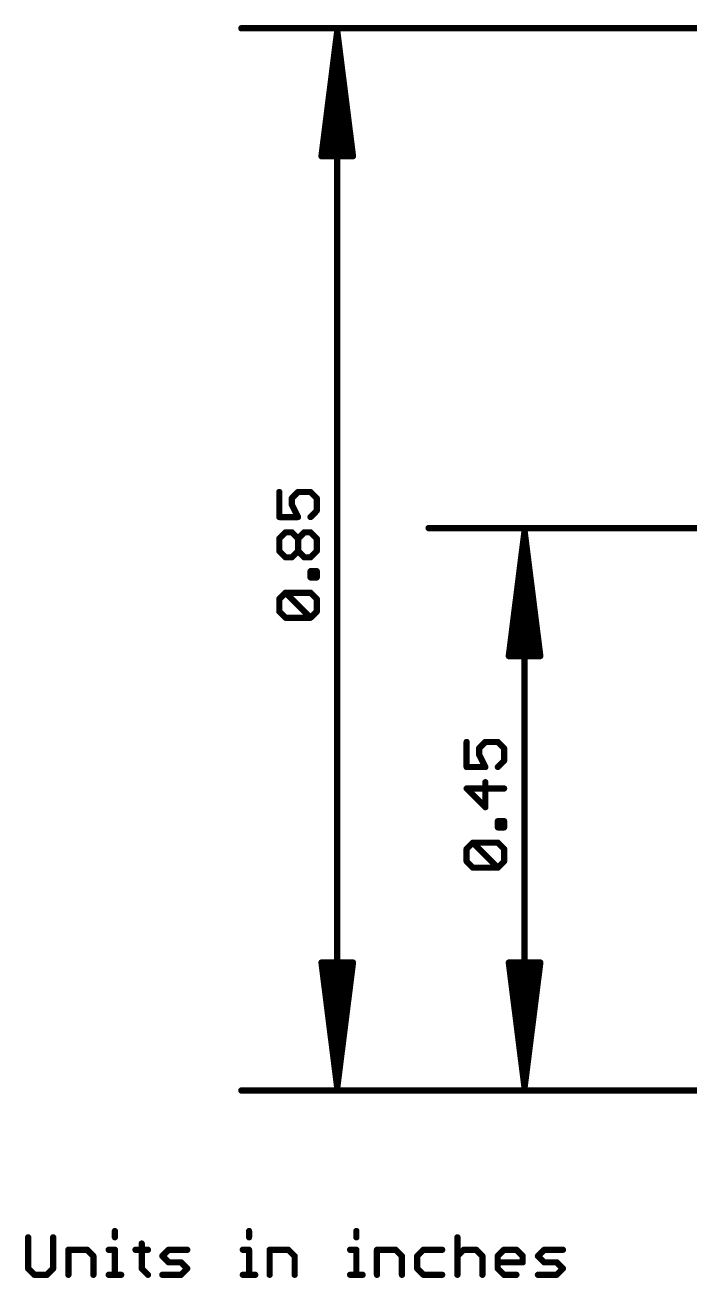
# Model space of a CAD drawing. Extents: x -47 to 60, y -34 to 22.
# Drawn here: x -13.97 to -0.45, y -3.81 to 21.66 of the extents above; entities that cross this region are included whole.
import ezdxf

# ---------------------------------------------------------------- set-up
doc = ezdxf.new("R2010")
doc.units = 0
doc.layers.add('47', color=253, linetype='CONTINUOUS')

msp = doc.modelspace()

# ---------------------------------------------------------------- linework, layer by layer
at = {"layer": '47'}
for points, const_width in [([(0, 21.59), (-9.57, 21.59)], 0.13), ([(-7.62, 21.525), (-7.9392, 18.99)], 0.13), ([(-7.62, 21.525), (-7.88, 18.99)], 0.13), ([(-7.62, 21.525), (-7.75, 18.99)], 0.13), ([(-7.62, 21.525), (-7.62, 0.065)], 0.13), ([(-7.3008, 18.99), (-7.62, 21.525)], 0.13), ([(-7.49, 18.99), (-7.62, 21.525)], 0.13), ([(-7.36, 18.99), (-7.62, 21.525)], 0.13), ([(-7.9392, 18.99), (-7.3008, 18.99)], 0.13), ([(-8.7984, 12.1638), (-8.7984, 11.6553)], 0.127), ([(-8.5442, 12.0366), (-8.4171, 12.1638)], 0.127), ([(-8.4171, 12.1638), (-8.1629, 12.1638)], 0.127), ([(-8.1629, 12.1638), (-8.0358, 12.0366)], 0.127), ([(-8.5442, 11.9095), (-8.5442, 12.0366)], 0.127), ([(-8.4171, 11.6553), (-8.5442, 11.9095)], 0.127), ([(-8.0358, 12.0366), (-8.0358, 11.7824)], 0.127), ([(-8.7984, 11.6553), (-8.4171, 11.6553)], 0.127), ([(-8.0358, 11.7824), (-8.1629, 11.6553)], 0.127), ([(6.35, 11.43), (-5.76, 11.43)], 0.13), ([(-8.7984, 11.2181), (-8.6713, 11.3452)], 0.127), ([(-8.7984, 10.9639), (-8.7984, 11.2181)], 0.127), ([(-8.6713, 11.3452), (-8.5442, 11.3452)], 0.127), ([(-8.5442, 11.3452), (-8.4171, 11.2181)], 0.127), ([(-8.4171, 11.2181), (-8.29, 11.3452)], 0.127), ([(-8.4171, 10.9639), (-8.4171, 11.2181)], 0.127), ([(-8.29, 11.3452), (-8.1629, 11.3452)], 0.127), ([(-8.1629, 11.3452), (-8.0358, 11.2181)], 0.127), ([(-8.0358, 11.2181), (-8.0358, 10.9639)], 0.127), ([(-3.81, 11.365), (-4.1292, 8.83)], 0.13), ([(-3.81, 11.365), (-4.07, 8.83)], 0.13), ([(-3.81, 11.365), (-3.94, 8.83)], 0.13), ([(-3.81, 11.365), (-3.81, 0.065)], 0.13), ([(-3.4908, 8.83), (-3.81, 11.365)], 0.13), ([(-3.68, 8.83), (-3.81, 11.365)], 0.13), ([(-3.55, 8.83), (-3.81, 11.365)], 0.13), ([(-8.6713, 10.8367), (-8.7984, 10.9639)], 0.127), ([(-8.4171, 10.9639), (-8.5442, 10.8367)], 0.127), ([(-8.29, 10.8367), (-8.4171, 10.9639)], 0.127), ([(-8.0358, 10.9639), (-8.1629, 10.8367)], 0.127), ([(-8.5442, 10.8367), (-8.6713, 10.8367)], 0.127), ([(-8.1629, 10.8367), (-8.29, 10.8367)], 0.127), ([(-8.1629, 10.4275), (-8.1629, 10.5546)], 0.127), ([(-8.1629, 10.5546), (-8.0358, 10.5546)], 0.127), ([(-8.0358, 10.4275), (-8.1629, 10.4275)], 0.127), ([(-8.0358, 10.5546), (-8.0358, 10.4275)], 0.127), ([(-8.7984, 9.9902), (-8.6713, 10.1173)], 0.127), ([(-8.7984, 9.736), (-8.7984, 9.9902)], 0.127), ([(-8.6713, 10.1173), (-8.1629, 10.1173)], 0.127), ([(-8.1629, 9.6089), (-8.6713, 10.1173)], 0.127), ([(-8.1629, 10.1173), (-8.0358, 9.9902)], 0.127), ([(-8.0358, 9.9902), (-8.0358, 9.736)], 0.127), ([(-8.6713, 9.6089), (-8.7984, 9.736)], 0.127), ([(-8.0358, 9.736), (-8.1629, 9.6089)], 0.127), ([(-8.1629, 9.6089), (-8.6713, 9.6089)], 0.127), ([(-4.1292, 8.83), (-3.4908, 8.83)], 0.13), ([(-4.9884, 7.0838), (-4.9884, 6.5753)], 0.127), ([(-4.7342, 6.9566), (-4.6071, 7.0838)], 0.127), ([(-4.6071, 7.0838), (-4.3529, 7.0838)], 0.127), ([(-4.3529, 7.0838), (-4.2258, 6.9566)], 0.127), ([(-4.7342, 6.8295), (-4.7342, 6.9566)], 0.127), ([(-4.6071, 6.5753), (-4.7342, 6.8295)], 0.127), ([(-4.2258, 6.9566), (-4.2258, 6.7024)], 0.127), ([(-4.9884, 6.5753), (-4.6071, 6.5753)], 0.127), ([(-4.2258, 6.7024), (-4.3529, 6.5753)], 0.127), ([(-4.2258, 6.1381), (-4.9884, 6.1381)], 0.127), ([(-4.9884, 6.1381), (-4.6071, 5.7567)], 0.127), ([(-4.6071, 5.7567), (-4.6071, 6.2652)], 0.127), ([(-4.3529, 5.3475), (-4.3529, 5.4746)], 0.127), ([(-4.3529, 5.4746), (-4.2258, 5.4746)], 0.127), ([(-4.2258, 5.3475), (-4.3529, 5.3475)], 0.127), ([(-4.2258, 5.4746), (-4.2258, 5.3475)], 0.127), ([(-4.9884, 4.9102), (-4.8613, 5.0373)], 0.127), ([(-4.8613, 5.0373), (-4.3529, 5.0373)], 0.127), ([(-4.3529, 4.5289), (-4.8613, 5.0373)], 0.127), ([(-4.3529, 5.0373), (-4.2258, 4.9102)], 0.127), ([(-4.9884, 4.656), (-4.9884, 4.9102)], 0.127), ([(-4.2258, 4.9102), (-4.2258, 4.656)], 0.127), ([(-4.8613, 4.5289), (-4.9884, 4.656)], 0.127), ([(-4.3529, 4.5289), (-4.8613, 4.5289)], 0.127), ([(-4.2258, 4.656), (-4.3529, 4.5289)], 0.127), ([(-7.62, 0.065), (-7.9392, 2.6)], 0.13), ([(-7.9392, 2.6), (-7.3008, 2.6)], 0.13), ([(-7.62, 0.065), (-7.88, 2.6)], 0.13), ([(-7.62, 0.065), (-7.75, 2.6)], 0.13), ([(-7.3008, 2.6), (-7.62, 0.065)], 0.13), ([(-7.49, 2.6), (-7.62, 0.065)], 0.13), ([(-7.36, 2.6), (-7.62, 0.065)], 0.13), ([(-3.81, 0.065), (-4.1292, 2.6)], 0.13), ([(-4.1292, 2.6), (-3.4908, 2.6)], 0.13), ([(-3.81, 0.065), (-4.07, 2.6)], 0.13), ([(-3.81, 0.065), (-3.94, 2.6)], 0.13), ([(-3.4908, 2.6), (-3.81, 0.065)], 0.13), ([(-3.68, 2.6), (-3.81, 0.065)], 0.13), ([(-3.55, 2.6), (-3.81, 0.065)], 0.13), ([(0, 0), (-9.57, 0)], 0.13), ([(6.35, 0), (-5.76, 0)], 0.13), ([(-12.1422, -2.8567), (-12.1422, -2.9839)], 0.127), ([(-9.4136, -2.8567), (-9.4136, -2.9839)], 0.127), ([(-7.2308, -2.8567), (-7.2308, -2.9839)], 0.127), ([(-13.9065, -2.9839), (-13.9065, -3.6194)], 0.127), ([(-13.3981, -3.6194), (-13.3981, -2.9839)], 0.127), ([(-11.5965, -3.111), (-11.5965, -3.6194)], 0.127), ([(-5.175, -2.9839), (-5.175, -3.7465)], 0.127), ([(-13.0879, -3.7465), (-13.0879, -3.2381)], 0.127), ([(-13.0879, -3.2381), (-12.7066, -3.2381)], 0.127), ([(-12.7066, -3.2381), (-12.5795, -3.3652)], 0.127), ([(-12.5795, -3.3652), (-12.5795, -3.7465)], 0.127), ([(-12.2693, -3.2381), (-12.1422, -3.2381)], 0.127), ([(-12.1422, -3.2381), (-12.1422, -3.7465)], 0.127), ([(-11.7236, -3.2381), (-11.4694, -3.2381)], 0.127), ([(-11.1779, -3.3652), (-11.0508, -3.2381)], 0.127), ([(-11.0508, -3.4923), (-11.1779, -3.3652)], 0.127), ([(-11.0508, -3.2381), (-10.6695, -3.2381)], 0.127), ([(-9.5408, -3.2381), (-9.4136, -3.2381)], 0.127), ([(-9.4136, -3.2381), (-9.4136, -3.7465)], 0.127), ([(-8.995, -3.7465), (-8.995, -3.2381)], 0.127), ([(-8.995, -3.2381), (-8.6137, -3.2381)], 0.127), ([(-8.6137, -3.2381), (-8.4866, -3.3652)], 0.127), ([(-8.4866, -3.3652), (-8.4866, -3.7465)], 0.127), ([(-7.3579, -3.2381), (-7.2308, -3.2381)], 0.127), ([(-7.2308, -3.2381), (-7.2308, -3.7465)], 0.127), ([(-6.8122, -3.7465), (-6.8122, -3.2381)], 0.127), ([(-6.8122, -3.2381), (-6.4308, -3.2381)], 0.127), ([(-6.4308, -3.2381), (-6.3037, -3.3652)], 0.127), ([(-6.3037, -3.3652), (-6.3037, -3.7465)], 0.127), ([(-5.8665, -3.2381), (-5.9936, -3.3652)], 0.127), ([(-5.9936, -3.3652), (-5.9936, -3.6194)], 0.127), ([(-5.4851, -3.2381), (-5.8665, -3.2381)], 0.127), ([(-5.175, -3.3652), (-5.0479, -3.2381)], 0.127), ([(-5.0479, -3.2381), (-4.7937, -3.2381)], 0.127), ([(-4.7937, -3.2381), (-4.6666, -3.3652)], 0.127), ([(-4.6666, -3.3652), (-4.6666, -3.7465)], 0.127), ([(-4.3564, -3.3652), (-4.2293, -3.2381)], 0.127), ([(-4.3564, -3.6194), (-4.3564, -3.3652)], 0.127), ([(-4.2293, -3.2381), (-3.9751, -3.2381)], 0.127), ([(-3.9751, -3.2381), (-3.848, -3.3652)], 0.127), ([(-3.848, -3.3652), (-3.848, -3.4923)], 0.127), ([(-3.5378, -3.3652), (-3.4107, -3.2381)], 0.127), ([(-3.4107, -3.4923), (-3.5378, -3.3652)], 0.127), ([(-3.4107, -3.2381), (-3.0294, -3.2381)], 0.127), ([(-13.9065, -3.6194), (-13.7794, -3.7465)], 0.127), ([(-13.5252, -3.7465), (-13.3981, -3.6194)], 0.127), ([(-11.5965, -3.6194), (-11.4694, -3.7465)], 0.127), ([(-10.7966, -3.4923), (-11.0508, -3.4923)], 0.127), ([(-10.6695, -3.6194), (-10.7966, -3.4923)], 0.127), ([(-10.7966, -3.7465), (-10.6695, -3.6194)], 0.127), ([(-5.9936, -3.6194), (-5.8665, -3.7465)], 0.127), ([(-3.848, -3.4923), (-4.3564, -3.4923)], 0.127), ([(-4.2293, -3.7465), (-4.3564, -3.6194)], 0.127), ([(-3.1565, -3.4923), (-3.4107, -3.4923)], 0.127), ([(-3.0294, -3.6194), (-3.1565, -3.4923)], 0.127), ([(-3.1565, -3.7465), (-3.0294, -3.6194)], 0.127), ([(-13.7794, -3.7465), (-13.5252, -3.7465)], 0.127), ([(-12.2693, -3.7465), (-12.0151, -3.7465)], 0.127), ([(-11.1779, -3.7465), (-10.7966, -3.7465)], 0.127), ([(-9.5408, -3.7465), (-9.2865, -3.7465)], 0.127), ([(-7.3579, -3.7465), (-7.1037, -3.7465)], 0.127), ([(-5.8665, -3.7465), (-5.4851, -3.7465)], 0.127), ([(-3.9751, -3.7465), (-4.2293, -3.7465)], 0.127), ([(-3.5378, -3.7465), (-3.1565, -3.7465)], 0.127)]:
    msp.add_lwpolyline(points, dxfattribs=dict(at, const_width=const_width))
for points, const_width in [([(-9.57, 21.6225, 1), (-9.57, 21.5575)], 0.065), ([(-7.5875, 21.525, 1), (-7.6525, 21.525)], 0.065), ([(-7.5878, 21.5291, 1), (-7.6522, 21.5209)], 0.065), ([(-7.5875, 21.5233, 1), (-7.6525, 21.5267)], 0.065), ([(-7.5875, 21.5267, 1), (-7.6525, 21.5233)], 0.065), ([(-7.5877, 21.5283, 1), (-7.6523, 21.5217)], 0.065), ([(-7.5877, 21.5217, 1), (-7.6523, 21.5283)], 0.065), ([(-7.5878, 21.5209, 1), (-7.6522, 21.5291)], 0.065), ([(-7.9715, 18.9941, 1), (-7.907, 18.9859)], 0.065), ([(-7.9392, 19.0225, 1), (-7.9392, 18.9575)], 0.065), ([(-7.9123, 18.9933, 1), (-7.8477, 18.9867)], 0.065), ([(-7.7825, 18.9917, 1), (-7.7175, 18.9883)], 0.065), ([(-7.5225, 18.9883, 1), (-7.4575, 18.9917)], 0.065), ([(-7.3923, 18.9867, 1), (-7.3277, 18.9933)], 0.065), ([(-7.333, 18.9859, 1), (-7.2685, 18.9941)], 0.065), ([(-7.3008, 18.9575, 1), (-7.3008, 19.0225)], 0.065), ([(-8.7667, 12.1638, 1), (-8.8302, 12.1638)], 0.0635), ([(-8.4171, 12.1955, 1), (-8.4171, 12.132)], 0.0635), ([(-8.3946, 12.1413, 1), (-8.4395, 12.1862)], 0.0635), ([(-8.1404, 12.1862, 1), (-8.1853, 12.1413)], 0.0635), ([(-8.1629, 12.132, 1), (-8.1629, 12.1955)], 0.0635), ([(-8.5124, 12.0366, 1), (-8.5759, 12.0366)], 0.0635), ([(-8.5158, 11.9237, 1), (-8.5726, 11.8953)], 0.0635), ([(-8.5666, 12.0591, 1), (-8.5217, 12.0142)], 0.0635), ([(-8.004, 12.0366, 1), (-8.0675, 12.0366)], 0.0635), ([(-8.0582, 12.0142, 1), (-8.0133, 12.0591)], 0.0635), ([(-8.7984, 11.6871, 1), (-8.7984, 11.6236)], 0.0635), ([(-8.5759, 11.9095, 1), (-8.5124, 11.9095)], 0.0635), ([(-8.4171, 11.6236, 1), (-8.4171, 11.6871)], 0.0635), ([(-8.0675, 11.7824, 1), (-8.004, 11.7824)], 0.0635), ([(-8.0133, 11.76, 1), (-8.0582, 11.8049)], 0.0635), ([(-8.8302, 11.6553, 1), (-8.7667, 11.6553)], 0.0635), ([(-8.4455, 11.6411, 1), (-8.3887, 11.6695)], 0.0635), ([(-8.1853, 11.6778, 1), (-8.1404, 11.6329)], 0.0635), ([(-5.76, 11.4625, 1), (-5.76, 11.3975)], 0.065), ([(-8.7667, 11.2181, 1), (-8.8302, 11.2181)], 0.0635), ([(-8.8209, 11.2405, 1), (-8.7759, 11.1956)], 0.0635), ([(-8.6713, 11.3769, 1), (-8.6713, 11.3134)], 0.0635), ([(-8.6488, 11.3227, 1), (-8.6937, 11.3676)], 0.0635), ([(-8.5217, 11.3676, 1), (-8.5666, 11.3227)], 0.0635), ([(-8.5442, 11.3134, 1), (-8.5442, 11.3769)], 0.0635), ([(-8.3853, 11.2181, 1), (-8.4488, 11.2181)], 0.0635), ([(-8.4395, 11.2405, 1), (-8.3946, 11.1956)], 0.0635), ([(-8.4395, 11.1956, 1), (-8.3946, 11.2405)], 0.0635), ([(-8.29, 11.3769, 1), (-8.29, 11.3134)], 0.0635), ([(-8.2675, 11.3227, 1), (-8.3124, 11.3676)], 0.0635), ([(-8.1404, 11.3676, 1), (-8.1853, 11.3227)], 0.0635), ([(-8.1629, 11.3134, 1), (-8.1629, 11.3769)], 0.0635), ([(-8.004, 11.2181, 1), (-8.0675, 11.2181)], 0.0635), ([(-8.0582, 11.1956, 1), (-8.0133, 11.2405)], 0.0635), ([(-3.7775, 11.365, 1), (-3.8425, 11.365)], 0.065), ([(-3.7778, 11.3691, 1), (-3.8422, 11.3609)], 0.065), ([(-3.7775, 11.3633, 1), (-3.8425, 11.3667)], 0.065), ([(-3.7775, 11.3667, 1), (-3.8425, 11.3633)], 0.065), ([(-3.7777, 11.3683, 1), (-3.8423, 11.3617)], 0.065), ([(-3.7777, 11.3617, 1), (-3.8423, 11.3683)], 0.065), ([(-3.7778, 11.3609, 1), (-3.8422, 11.3691)], 0.065), ([(-8.7759, 10.9863, 1), (-8.8209, 10.9414)], 0.0635), ([(-8.8302, 10.9639, 1), (-8.7667, 10.9639)], 0.0635), ([(-8.3946, 10.9863, 1), (-8.4395, 10.9414)], 0.0635), ([(-8.4488, 10.9639, 1), (-8.3853, 10.9639)], 0.0635), ([(-8.3946, 10.9414, 1), (-8.4395, 10.9863)], 0.0635), ([(-8.0675, 10.9639, 1), (-8.004, 10.9639)], 0.0635), ([(-8.0133, 10.9414, 1), (-8.0582, 10.9863)], 0.0635), ([(-8.6713, 10.8685, 1), (-8.6713, 10.805)], 0.0635), ([(-8.6937, 10.8143, 1), (-8.6488, 10.8592)], 0.0635), ([(-8.5666, 10.8592, 1), (-8.5217, 10.8143)], 0.0635), ([(-8.5442, 10.805, 1), (-8.5442, 10.8685)], 0.0635), ([(-8.29, 10.8685, 1), (-8.29, 10.805)], 0.0635), ([(-8.3124, 10.8143, 1), (-8.2675, 10.8592)], 0.0635), ([(-8.1853, 10.8592, 1), (-8.1404, 10.8143)], 0.0635), ([(-8.1629, 10.805, 1), (-8.1629, 10.8685)], 0.0635), ([(-8.1629, 10.5863, 1), (-8.1629, 10.5228)], 0.0635), ([(-8.1629, 10.4592, 1), (-8.1629, 10.3957)], 0.0635), ([(-8.1311, 10.5546, 1), (-8.1946, 10.5546)], 0.0635), ([(-8.1946, 10.4275, 1), (-8.1311, 10.4275)], 0.0635), ([(-8.004, 10.5546, 1), (-8.0675, 10.5546)], 0.0635), ([(-8.0675, 10.4275, 1), (-8.004, 10.4275)], 0.0635), ([(-8.0358, 10.5228, 1), (-8.0358, 10.5863)], 0.0635), ([(-8.0358, 10.3957, 1), (-8.0358, 10.4592)], 0.0635), ([(-8.7667, 9.9902, 1), (-8.8302, 9.9902)], 0.0635), ([(-8.8209, 10.0127, 1), (-8.7759, 9.9678)], 0.0635), ([(-8.6713, 10.1491, 1), (-8.6713, 10.0856)], 0.0635), ([(-8.6488, 10.1398, 1), (-8.6937, 10.0949)], 0.0635), ([(-8.6488, 10.0949, 1), (-8.6937, 10.1398)], 0.0635), ([(-8.1404, 10.1398, 1), (-8.1853, 10.0949)], 0.0635), ([(-8.1629, 10.0856, 1), (-8.1629, 10.1491)], 0.0635), ([(-8.004, 9.9902, 1), (-8.0675, 9.9902)], 0.0635), ([(-8.0582, 9.9678, 1), (-8.0133, 10.0127)], 0.0635), ([(-8.7759, 9.7584, 1), (-8.8209, 9.7135)], 0.0635), ([(-8.8302, 9.736, 1), (-8.7667, 9.736)], 0.0635), ([(-8.0675, 9.736, 1), (-8.004, 9.736)], 0.0635), ([(-8.0133, 9.7135, 1), (-8.0582, 9.7584)], 0.0635), ([(-8.6713, 9.6406, 1), (-8.6713, 9.5771)], 0.0635), ([(-8.6937, 9.5864, 1), (-8.6488, 9.6313)], 0.0635), ([(-8.1853, 9.6313, 1), (-8.1404, 9.5864)], 0.0635), ([(-8.1853, 9.5864, 1), (-8.1404, 9.6313)], 0.0635), ([(-8.1629, 9.5771, 1), (-8.1629, 9.6406)], 0.0635), ([(-4.1615, 8.8341, 1), (-4.097, 8.8259)], 0.065), ([(-4.1292, 8.8625, 1), (-4.1292, 8.7975)], 0.065), ([(-4.1023, 8.8333, 1), (-4.0377, 8.8267)], 0.065), ([(-3.9725, 8.8317, 1), (-3.9075, 8.8283)], 0.065), ([(-3.7125, 8.8283, 1), (-3.6475, 8.8317)], 0.065), ([(-3.5823, 8.8267, 1), (-3.5177, 8.8333)], 0.065), ([(-3.523, 8.8259, 1), (-3.4585, 8.8341)], 0.065), ([(-3.4908, 8.7975, 1), (-3.4908, 8.8625)], 0.065), ([(-4.9567, 7.0838, 1), (-5.0202, 7.0838)], 0.0635), ([(-4.6071, 7.1155, 1), (-4.6071, 7.052)], 0.0635), ([(-4.5846, 7.0613, 1), (-4.6295, 7.1062)], 0.0635), ([(-4.3304, 7.1062, 1), (-4.3753, 7.0613)], 0.0635), ([(-4.3529, 7.052, 1), (-4.3529, 7.1155)], 0.0635), ([(-4.7058, 6.8437, 1), (-4.7626, 6.8153)], 0.0635), ([(-4.7024, 6.9566, 1), (-4.7659, 6.9566)], 0.0635), ([(-4.7566, 6.9791, 1), (-4.7117, 6.9342)], 0.0635), ([(-4.194, 6.9566, 1), (-4.2575, 6.9566)], 0.0635), ([(-4.2482, 6.9342, 1), (-4.2033, 6.9791)], 0.0635), ([(-4.9884, 6.6071, 1), (-4.9884, 6.5436)], 0.0635), ([(-4.7659, 6.8295, 1), (-4.7024, 6.8295)], 0.0635), ([(-4.6355, 6.5611, 1), (-4.5787, 6.5895)], 0.0635), ([(-4.6071, 6.5436, 1), (-4.6071, 6.6071)], 0.0635), ([(-4.3753, 6.5978, 1), (-4.3304, 6.5529)], 0.0635), ([(-4.2575, 6.7024, 1), (-4.194, 6.7024)], 0.0635), ([(-4.2033, 6.68, 1), (-4.2482, 6.7249)], 0.0635), ([(-5.0202, 6.5753, 1), (-4.9567, 6.5753)], 0.0635), ([(-4.9884, 6.1698, 1), (-4.9884, 6.1063)], 0.0635), ([(-4.9659, 6.1605, 1), (-5.0109, 6.1156)], 0.0635), ([(-4.5753, 6.2652, 1), (-4.6388, 6.2652)], 0.0635), ([(-4.2258, 6.1063, 1), (-4.2258, 6.1698)], 0.0635), ([(-4.6388, 5.7567, 1), (-4.5753, 5.7567)], 0.0635), ([(-4.6295, 5.7343, 1), (-4.5846, 5.7792)], 0.0635), ([(-4.3529, 5.5063, 1), (-4.3529, 5.4428)], 0.0635), ([(-4.3529, 5.3792, 1), (-4.3529, 5.3157)], 0.0635), ([(-4.3211, 5.4746, 1), (-4.3846, 5.4746)], 0.0635), ([(-4.3846, 5.3475, 1), (-4.3211, 5.3475)], 0.0635), ([(-4.194, 5.4746, 1), (-4.2575, 5.4746)], 0.0635), ([(-4.2575, 5.3475, 1), (-4.194, 5.3475)], 0.0635), ([(-4.2258, 5.4428, 1), (-4.2258, 5.5063)], 0.0635), ([(-4.2258, 5.3157, 1), (-4.2258, 5.3792)], 0.0635), ([(-4.8613, 5.0691, 1), (-4.8613, 5.0056)], 0.0635), ([(-4.8388, 5.0598, 1), (-4.8837, 5.0149)], 0.0635), ([(-4.8388, 5.0149, 1), (-4.8837, 5.0598)], 0.0635), ([(-4.3304, 5.0598, 1), (-4.3753, 5.0149)], 0.0635), ([(-4.3529, 5.0056, 1), (-4.3529, 5.0691)], 0.0635), ([(-4.9567, 4.9102, 1), (-5.0202, 4.9102)], 0.0635), ([(-5.0109, 4.9327, 1), (-4.9659, 4.8878)], 0.0635), ([(-4.194, 4.9102, 1), (-4.2575, 4.9102)], 0.0635), ([(-4.2482, 4.8878, 1), (-4.2033, 4.9327)], 0.0635), ([(-5.0202, 4.656, 1), (-4.9567, 4.656)], 0.0635), ([(-4.9659, 4.6784, 1), (-5.0109, 4.6335)], 0.0635), ([(-4.8613, 4.5606, 1), (-4.8613, 4.4971)], 0.0635), ([(-4.3529, 4.4971, 1), (-4.3529, 4.5606)], 0.0635), ([(-4.2575, 4.656, 1), (-4.194, 4.656)], 0.0635), ([(-4.2033, 4.6335, 1), (-4.2482, 4.6784)], 0.0635), ([(-4.8837, 4.5064, 1), (-4.8388, 4.5513)], 0.0635), ([(-4.3753, 4.5513, 1), (-4.3304, 4.5064)], 0.0635), ([(-4.3753, 4.5064, 1), (-4.3304, 4.5513)], 0.0635), ([(-7.907, 2.6041, 1), (-7.9715, 2.5959)], 0.065), ([(-7.9392, 2.6325, 1), (-7.9392, 2.5675)], 0.065), ([(-7.8477, 2.6033, 1), (-7.9123, 2.5967)], 0.065), ([(-7.7175, 2.6017, 1), (-7.7825, 2.5983)], 0.065), ([(-7.4575, 2.5983, 1), (-7.5225, 2.6017)], 0.065), ([(-7.3277, 2.5967, 1), (-7.3923, 2.6033)], 0.065), ([(-7.2685, 2.5959, 1), (-7.333, 2.6041)], 0.065), ([(-7.3008, 2.5675, 1), (-7.3008, 2.6325)], 0.065), ([(-4.097, 2.6041, 1), (-4.1615, 2.5959)], 0.065), ([(-4.1292, 2.6325, 1), (-4.1292, 2.5675)], 0.065), ([(-4.0377, 2.6033, 1), (-4.1023, 2.5967)], 0.065), ([(-3.9075, 2.6017, 1), (-3.9725, 2.5983)], 0.065), ([(-3.6475, 2.5983, 1), (-3.7125, 2.6017)], 0.065), ([(-3.5177, 2.5967, 1), (-3.5823, 2.6033)], 0.065), ([(-3.4585, 2.5959, 1), (-3.523, 2.6041)], 0.065), ([(-3.4908, 2.5675, 1), (-3.4908, 2.6325)], 0.065), ([(-9.57, 0.0325, 1), (-9.57, -0.0325)], 0.065), ([(-7.6522, 0.0691, 1), (-7.5878, 0.0609)], 0.065), ([(-7.6523, 0.0683, 1), (-7.5877, 0.0617)], 0.065), ([(-7.6525, 0.0633, 1), (-7.5875, 0.0667)], 0.065), ([(-7.6525, 0.0667, 1), (-7.5875, 0.0633)], 0.065), ([(-7.6525, 0.065, 1), (-7.5875, 0.065)], 0.065), ([(-7.6523, 0.0617, 1), (-7.5877, 0.0683)], 0.065), ([(-7.6522, 0.0609, 1), (-7.5878, 0.0691)], 0.065), ([(-5.76, 0.0325, 1), (-5.76, -0.0325)], 0.065), ([(-3.8422, 0.0691, 1), (-3.7778, 0.0609)], 0.065), ([(-3.8423, 0.0683, 1), (-3.7777, 0.0617)], 0.065), ([(-3.8425, 0.0633, 1), (-3.7775, 0.0667)], 0.065), ([(-3.8425, 0.0667, 1), (-3.7775, 0.0633)], 0.065), ([(-3.8425, 0.065, 1), (-3.7775, 0.065)], 0.065), ([(-3.8423, 0.0617, 1), (-3.7777, 0.0683)], 0.065), ([(-3.8422, 0.0609, 1), (-3.7778, 0.0691)], 0.065), ([(-12.1105, -2.8567, 1), (-12.174, -2.8567)], 0.0635), ([(-9.3819, -2.8567, 1), (-9.4454, -2.8567)], 0.0635), ([(-7.199, -2.8567, 1), (-7.2625, -2.8567)], 0.0635), ([(-13.8748, -2.9839, 1), (-13.9383, -2.9839)], 0.0635), ([(-13.3663, -2.9839, 1), (-13.4298, -2.9839)], 0.0635), ([(-12.174, -2.9839, 1), (-12.1105, -2.9839)], 0.0635), ([(-11.5648, -3.111, 1), (-11.6283, -3.111)], 0.0635), ([(-9.4454, -2.9839, 1), (-9.3819, -2.9839)], 0.0635), ([(-7.2625, -2.9839, 1), (-7.199, -2.9839)], 0.0635), ([(-5.1433, -2.9839, 1), (-5.2067, -2.9839)], 0.0635), ([(-13.0562, -3.2381, 1), (-13.1197, -3.2381)], 0.0635), ([(-13.0879, -3.2063, 1), (-13.0879, -3.2698)], 0.0635), ([(-12.6841, -3.2156, 1), (-12.729, -3.2605)], 0.0635), ([(-12.7066, -3.2698, 1), (-12.7066, -3.2063)], 0.0635), ([(-12.5477, -3.3652, 1), (-12.6112, -3.3652)], 0.0635), ([(-12.2693, -3.2063, 1), (-12.2693, -3.2698)], 0.0635), ([(-12.1105, -3.2381, 1), (-12.174, -3.2381)], 0.0635), ([(-12.1422, -3.2698, 1), (-12.1422, -3.2063)], 0.0635), ([(-11.7236, -3.2063, 1), (-11.7236, -3.2698)], 0.0635), ([(-11.4694, -3.2698, 1), (-11.4694, -3.2063)], 0.0635), ([(-11.1555, -3.3427, 1), (-11.2004, -3.3876)], 0.0635), ([(-11.0508, -3.2063, 1), (-11.0508, -3.2698)], 0.0635), ([(-11.0283, -3.2605, 1), (-11.0733, -3.2156)], 0.0635), ([(-10.6695, -3.2698, 1), (-10.6695, -3.2063)], 0.0635), ([(-9.5408, -3.2063, 1), (-9.5408, -3.2698)], 0.0635), ([(-9.3819, -3.2381, 1), (-9.4454, -3.2381)], 0.0635), ([(-9.4136, -3.2698, 1), (-9.4136, -3.2063)], 0.0635), ([(-8.9633, -3.2381, 1), (-9.0268, -3.2381)], 0.0635), ([(-8.995, -3.2063, 1), (-8.995, -3.2698)], 0.0635), ([(-8.5913, -3.2156, 1), (-8.6362, -3.2605)], 0.0635), ([(-8.6137, -3.2698, 1), (-8.6137, -3.2063)], 0.0635), ([(-8.4548, -3.3652, 1), (-8.5183, -3.3652)], 0.0635), ([(-7.3579, -3.2063, 1), (-7.3579, -3.2698)], 0.0635), ([(-7.199, -3.2381, 1), (-7.2625, -3.2381)], 0.0635), ([(-7.2308, -3.2698, 1), (-7.2308, -3.2063)], 0.0635), ([(-6.8122, -3.2063, 1), (-6.8122, -3.2698)], 0.0635), ([(-6.7804, -3.2381, 1), (-6.8439, -3.2381)], 0.0635), ([(-6.4084, -3.2156, 1), (-6.4533, -3.2605)], 0.0635), ([(-6.4308, -3.2698, 1), (-6.4308, -3.2063)], 0.0635), ([(-6.272, -3.3652, 1), (-6.3355, -3.3652)], 0.0635), ([(-5.9618, -3.3652, 1), (-6.0253, -3.3652)], 0.0635), ([(-5.8665, -3.2063, 1), (-5.8665, -3.2698)], 0.0635), ([(-5.844, -3.2605, 1), (-5.8889, -3.2156)], 0.0635), ([(-5.4851, -3.2698, 1), (-5.4851, -3.2063)], 0.0635), ([(-5.0479, -3.2063, 1), (-5.0479, -3.2698)], 0.0635), ([(-5.0254, -3.2605, 1), (-5.0703, -3.2156)], 0.0635), ([(-4.7712, -3.2156, 1), (-4.8161, -3.2605)], 0.0635), ([(-4.7937, -3.2698, 1), (-4.7937, -3.2063)], 0.0635), ([(-4.6348, -3.3652, 1), (-4.6983, -3.3652)], 0.0635), ([(-4.3247, -3.3652, 1), (-4.3882, -3.3652)], 0.0635), ([(-4.2293, -3.2063, 1), (-4.2293, -3.2698)], 0.0635), ([(-4.2069, -3.2605, 1), (-4.2518, -3.2156)], 0.0635), ([(-3.9526, -3.2156, 1), (-3.9975, -3.2605)], 0.0635), ([(-3.9751, -3.2698, 1), (-3.9751, -3.2063)], 0.0635), ([(-3.8162, -3.3652, 1), (-3.8797, -3.3652)], 0.0635), ([(-3.5154, -3.3427, 1), (-3.5603, -3.3876)], 0.0635), ([(-3.4107, -3.2063, 1), (-3.4107, -3.2698)], 0.0635), ([(-3.3883, -3.2605, 1), (-3.4332, -3.2156)], 0.0635), ([(-3.0294, -3.2698, 1), (-3.0294, -3.2063)], 0.0635), ([(-13.884, -3.5969, 1), (-13.929, -3.6418)], 0.0635), ([(-13.3756, -3.6418, 1), (-13.4205, -3.5969)], 0.0635), ([(-12.6019, -3.3876, 1), (-12.557, -3.3427)], 0.0635), ([(-11.5741, -3.5969, 1), (-11.619, -3.6418)], 0.0635), ([(-11.2004, -3.3427, 1), (-11.1555, -3.3876)], 0.0635), ([(-11.0508, -3.4605, 1), (-11.0508, -3.524)], 0.0635), ([(-11.0733, -3.5147, 1), (-11.0283, -3.4698)], 0.0635), ([(-10.7741, -3.4698, 1), (-10.819, -3.5147)], 0.0635), ([(-10.7966, -3.524, 1), (-10.7966, -3.4605)], 0.0635), ([(-10.647, -3.6418, 1), (-10.6919, -3.5969)], 0.0635), ([(-8.509, -3.3876, 1), (-8.4641, -3.3427)], 0.0635), ([(-6.3262, -3.3876, 1), (-6.2813, -3.3427)], 0.0635), ([(-6.016, -3.3427, 1), (-5.9711, -3.3876)], 0.0635), ([(-5.9711, -3.5969, 1), (-6.016, -3.6418)], 0.0635), ([(-5.1975, -3.3427, 1), (-5.1525, -3.3876)], 0.0635), ([(-4.689, -3.3876, 1), (-4.6441, -3.3427)], 0.0635), ([(-4.3789, -3.3427, 1), (-4.334, -3.3876)], 0.0635), ([(-4.3564, -3.4605, 1), (-4.3564, -3.524)], 0.0635), ([(-4.334, -3.5969, 1), (-4.3789, -3.6418)], 0.0635), ([(-3.8797, -3.4923, 1), (-3.8162, -3.4923)], 0.0635), ([(-3.8704, -3.3876, 1), (-3.8255, -3.3427)], 0.0635), ([(-3.848, -3.524, 1), (-3.848, -3.4605)], 0.0635), ([(-3.5603, -3.3427, 1), (-3.5154, -3.3876)], 0.0635), ([(-3.4107, -3.4605, 1), (-3.4107, -3.524)], 0.0635), ([(-3.4332, -3.5147, 1), (-3.3883, -3.4698)], 0.0635), ([(-3.1341, -3.4698, 1), (-3.179, -3.5147)], 0.0635), ([(-3.1565, -3.524, 1), (-3.1565, -3.4605)], 0.0635), ([(-3.007, -3.6418, 1), (-3.0519, -3.5969)], 0.0635), ([(-13.9383, -3.6194, 1), (-13.8748, -3.6194)], 0.0635), ([(-13.7794, -3.7147, 1), (-13.7794, -3.7783)], 0.0635), ([(-13.8018, -3.769, 1), (-13.7569, -3.724)], 0.0635), ([(-13.5476, -3.724, 1), (-13.5027, -3.769)], 0.0635), ([(-13.5252, -3.7783, 1), (-13.5252, -3.7147)], 0.0635), ([(-13.4298, -3.6194, 1), (-13.3663, -3.6194)], 0.0635), ([(-13.1197, -3.7465, 1), (-13.0562, -3.7465)], 0.0635), ([(-12.6112, -3.7465, 1), (-12.5477, -3.7465)], 0.0635), ([(-12.2693, -3.7147, 1), (-12.2693, -3.7783)], 0.0635), ([(-12.174, -3.7465, 1), (-12.1105, -3.7465)], 0.0635), ([(-12.0151, -3.7783, 1), (-12.0151, -3.7147)], 0.0635), ([(-11.6283, -3.6194, 1), (-11.5648, -3.6194)], 0.0635), ([(-11.4919, -3.769, 1), (-11.447, -3.724)], 0.0635), ([(-11.1779, -3.7147, 1), (-11.1779, -3.7783)], 0.0635), ([(-10.819, -3.724, 1), (-10.7741, -3.769)], 0.0635), ([(-10.7966, -3.7783, 1), (-10.7966, -3.7147)], 0.0635), ([(-10.6919, -3.6418, 1), (-10.647, -3.5969)], 0.0635), ([(-9.5408, -3.7147, 1), (-9.5408, -3.7783)], 0.0635), ([(-9.4454, -3.7465, 1), (-9.3819, -3.7465)], 0.0635), ([(-9.2865, -3.7783, 1), (-9.2865, -3.7147)], 0.0635), ([(-9.0268, -3.7465, 1), (-8.9633, -3.7465)], 0.0635), ([(-8.5183, -3.7465, 1), (-8.4548, -3.7465)], 0.0635), ([(-7.3579, -3.7147, 1), (-7.3579, -3.7783)], 0.0635), ([(-7.2625, -3.7465, 1), (-7.199, -3.7465)], 0.0635), ([(-7.1037, -3.7783, 1), (-7.1037, -3.7147)], 0.0635), ([(-6.8439, -3.7465, 1), (-6.7804, -3.7465)], 0.0635), ([(-6.3355, -3.7465, 1), (-6.272, -3.7465)], 0.0635), ([(-6.0253, -3.6194, 1), (-5.9618, -3.6194)], 0.0635), ([(-5.8665, -3.7147, 1), (-5.8665, -3.7783)], 0.0635), ([(-5.8889, -3.769, 1), (-5.844, -3.724)], 0.0635), ([(-5.4851, -3.7783, 1), (-5.4851, -3.7147)], 0.0635), ([(-5.2067, -3.7465, 1), (-5.1433, -3.7465)], 0.0635), ([(-4.6983, -3.7465, 1), (-4.6348, -3.7465)], 0.0635), ([(-4.3882, -3.6194, 1), (-4.3247, -3.6194)], 0.0635), ([(-4.2293, -3.7147, 1), (-4.2293, -3.7783)], 0.0635), ([(-4.2518, -3.769, 1), (-4.2069, -3.724)], 0.0635), ([(-3.9751, -3.7783, 1), (-3.9751, -3.7147)], 0.0635), ([(-3.5378, -3.7147, 1), (-3.5378, -3.7783)], 0.0635), ([(-3.179, -3.724, 1), (-3.1341, -3.769)], 0.0635), ([(-3.1565, -3.7783, 1), (-3.1565, -3.7147)], 0.0635), ([(-3.0519, -3.6418, 1), (-3.007, -3.5969)], 0.0635)]:
    msp.add_lwpolyline(points, format="xyb", dxfattribs=dict(at, const_width=const_width))

doc.saveas('drawing.dxf')
